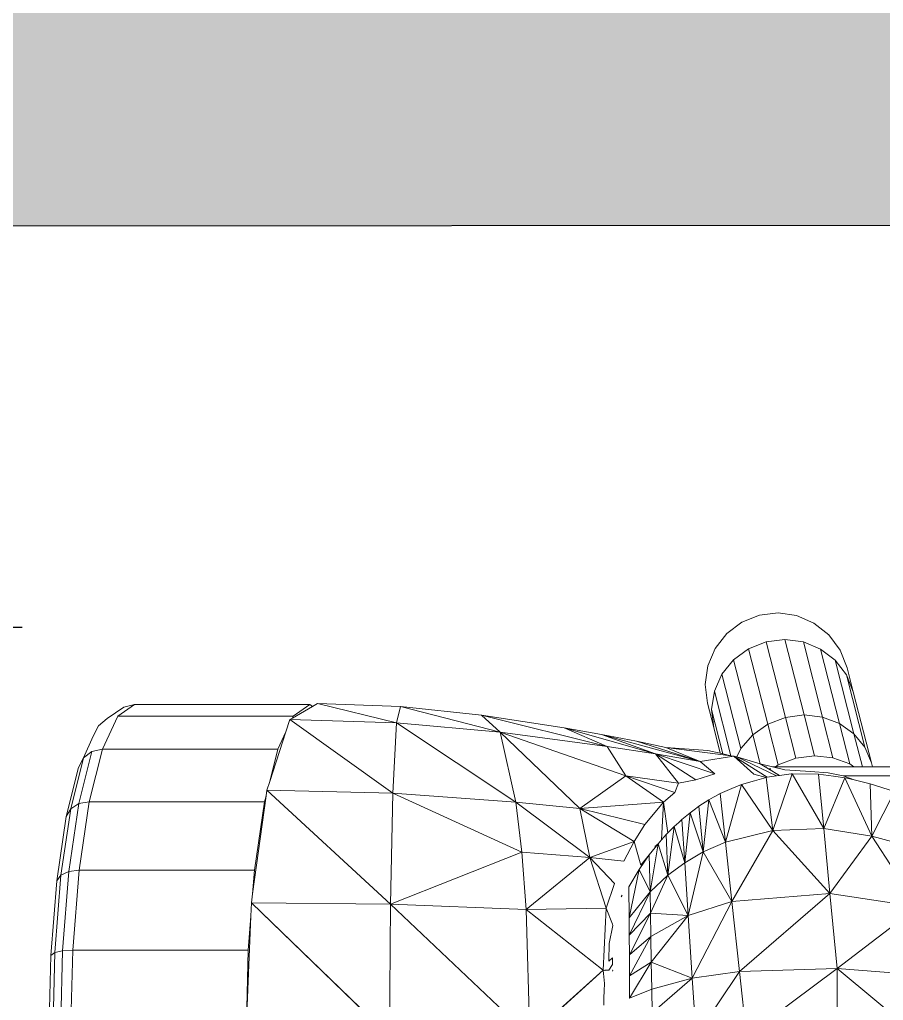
# Model space of a CAD drawing. Header units: centimetres. Extents: x -48696 to 156237, y -5617 to 29024.
# Drawn here: x 88706.5 to 88712.89, y 12981.5 to 12988.76 of the extents above; entities that cross this region are included whole.
import ezdxf

# ---------------------------------------------------------------- set-up
doc = ezdxf.new("R2010")
doc.units = ezdxf.units.CM
for name, color, linetype, lineweight in [('Moveis', 1, 'Continuous', 9), ('Parede Baixa', 5, 'Continuous', 50), ('Pisos Externos', 15, 'Continuous', 9)]:
    doc.layers.add(name, color=color, linetype=linetype, lineweight=lineweight)
doc.layers.add('Piso', color=55, linetype='Continuous')

# ---------------------------------------------------------------- blocks, each defined once
blk = doc.blocks.new('o')
at = {"layer": 'Moveis'}
for p, q in [((12555.6837, 3262.5179), (12555.8039, 3262.57)), ((12555.8039, 3262.57), (12555.9332, 3262.589)), ((12555.9332, 3262.589), (12556.0628, 3262.5737)), ((12556.0628, 3262.5737), (12556.184, 3262.525)), ((12556.184, 3262.525), (12556.2884, 3262.4464)), ((12555.5809, 3262.4364), (12555.6837, 3262.5179)), ((12555.5024, 3262.3309), (12555.5809, 3262.4364)), ((12556.2884, 3262.4464), (12556.3689, 3262.3431)), ((12555.4537, 3262.2086), (12555.5024, 3262.3309)), ((12556.3689, 3262.3431), (12556.4201, 3262.2223)), ((12555.4537, 3262.2086), (12555.4108, 3262.0405)), ((12556.4201, 3262.2223), (12556.4384, 3262.0921)), ((12556.4384, 3262.0921), (12556.4226, 3261.9614)), ((12555.4108, 3262.0405), (12555.285, 3261.5475)), ((12556.3797, 3261.7933), (12556.4226, 3261.9614)), ((12558.5531, 3261.9394), (12557.9917, 3261.8797)), ((12559.131, 3261.9606), (12558.5531, 3261.9394)), ((12559.1659, 3261.9402), (12559.131, 3261.9606)), ((12559.1659, 3261.9402), (12559.1837, 3261.9522)), ((12559.1659, 3261.9402), (12559.3049, 3261.8592)), ((12559.1837, 3261.9522), (12559.2985, 3261.8729)), ((12559.1837, 3261.9522), (12560.0237, 3261.9522)), ((12560.0237, 3261.9522), (12560.055, 3261.9522)), ((12560.055, 3261.9522), (12560.4012, 3261.9522)), ((12560.4012, 3261.9522), (12560.4758, 3261.9342)), ((12560.5897, 3261.8556), (12560.4758, 3261.9342)), ((12557.9917, 3261.8797), (12557.4167, 3261.7916)), ((12559.2985, 3261.8729), (12559.3049, 3261.8592)), ((12559.3212, 3261.8497), (12559.3049, 3261.8592)), ((12559.3491, 3261.7641), (12559.3212, 3261.8497)), ((12560.6503, 3261.8062), (12560.5897, 3261.8556)), ((12556.3344, 3261.6154), (12556.3797, 3261.7933)), ((12557.4167, 3261.7916), (12557.1581, 3261.7453)), ((12560.6887, 3261.7323), (12560.6503, 3261.8062)), ((12557.1581, 3261.7453), (12556.9156, 3261.6984)), ((12559.462, 3261.4176), (12559.3491, 3261.7641)), ((12559.3491, 3261.7641), (12559.4054, 3261.6429)), ((12560.754, 3261.5831), (12560.6887, 3261.7323)), ((12556.4193, 3261.6338), (12556.7118, 3261.6536)), ((12556.7118, 3261.6536), (12556.9156, 3261.6984)), ((12559.4054, 3261.6429), (12559.462, 3261.4176)), ((12556.0576, 3261.5409), (12556.1729, 3261.575)), ((12556.1729, 3261.575), (12556.2198, 3261.5889)), ((12556.2404, 3261.595), (12556.2198, 3261.5889)), ((12556.2404, 3261.595), (12556.2607, 3261.5975)), ((12556.2607, 3261.5975), (12556.3157, 3261.6113)), ((12556.3157, 3261.6113), (12556.3344, 3261.6154)), ((12556.3344, 3261.6154), (12556.4193, 3261.6338)), ((12560.754, 3261.5831), (12560.7888, 3261.5168)), ((12552.0413, 3261.5202), (12555.278, 3261.5202)), ((12555.278, 3261.5202), (12555.285, 3261.5475)), ((12555.278, 3261.5202), (12555.2956, 3261.5202)), ((12555.2956, 3261.5202), (12555.3472, 3261.5202)), ((12555.3472, 3261.5202), (12555.4057, 3261.5202)), ((12555.4057, 3261.5202), (12555.4292, 3261.5202)), ((12555.4292, 3261.5202), (12555.536, 3261.5202)), ((12555.536, 3261.5202), (12555.6605, 3261.5202)), ((12555.6605, 3261.5202), (12555.7941, 3261.5202)), ((12555.7941, 3261.5202), (12555.9276, 3261.5202)), ((12555.8866, 3261.4993), (12555.9724, 3261.5202)), ((12555.9276, 3261.5202), (12555.9501, 3261.5202)), ((12555.9501, 3261.5202), (12555.9724, 3261.5202)), ((12555.9724, 3261.5202), (12556.0576, 3261.5409)), ((12556, 3261.5063), (12555.9824, 3261.5065)), ((12556.0123, 3261.5202), (12556.023, 3261.5202)), ((12560.8747, 3261.1747), (12560.7888, 3261.5168)), ((12555.4038, 3261.4292), (12555.4803, 3261.4573)), ((12555.4803, 3261.4573), (12555.5848, 3261.4798)), ((12555.5848, 3261.4798), (12555.7066, 3261.4891)), ((12555.8866, 3261.4993), (12555.7066, 3261.4891)), ((12559.4814, 3261.358), (12559.462, 3261.4176)), ((12559.4868, 3261.3188), (12559.4814, 3261.358)), ((12559.5804, 3260.6397), (12559.4868, 3261.3188)), ((12559.4868, 3261.3188), (12559.4972, 3261.2776)), ((12559.4972, 3261.2776), (12559.5675, 3260.802)), ((12560.9406, 3260.7294), (12560.8747, 3261.1747)), ((12556.7414, 3261.0147), (12556.7098, 3261.0507)), ((12556.7663, 3260.9863), (12556.7414, 3261.0147)), ((12556.7663, 3260.9863), (12556.7879, 3260.9667)), ((12559.5675, 3260.802), (12559.5804, 3260.6397)), ((12560.9819, 3260.2111), (12560.9406, 3260.7294)), ((12557.0213, 3260.6178), (12557.015, 3260.6296)), ((12559.5891, 3260.5769), (12559.5804, 3260.6397)), ((12559.5928, 3260.484), (12559.5891, 3260.5769)), ((12559.5928, 3260.484), (12559.6116, 3260.2485)), ((12559.6265, 3259.6549), (12559.5928, 3260.484)), ((12557.079, 3260.4197), (12557.0819, 3260.4271)), ((12559.6116, 3260.2485), (12559.6265, 3259.6549)), ((12560.9959, 3259.6551), (12560.9819, 3260.2111)), ((12557.083, 3260.1013), (12557.0793, 3260.1094)), ((12557.0793, 3260.1094), (12557.0831, 3260.1094)), ((12557.1386, 3260.0155), (12557.1393, 3259.9658))]:
    blk.add_line(p, q, dxfattribs=at)
for points, invisible_edges in [([(12557.1581, 3261.7453), (12558.9237, 3282.3154), (12557.4167, 3261.7916)], 3), ([(12557.1581, 3261.7453), (12558.9237, 3282.3154), (12557.4167, 3261.7916)], 3), ([(12557.1581, 3261.7453), (12558.9237, 3282.3154), (12557.4167, 3261.7916)], 3), ([(12557.1581, 3261.7453), (12558.9237, 3282.3154), (12557.4167, 3261.7916)], 3), ([(12557.1581, 3261.7453), (12558.9237, 3282.3154), (12557.4167, 3261.7916)], 3), ([(12557.4167, 3261.7916), (12558.9237, 3282.3154), (12557.9917, 3261.8797)], 3), ([(12557.4167, 3261.7916), (12558.9237, 3282.3154), (12557.9917, 3261.8797)], 3), ([(12557.4167, 3261.7916), (12558.9237, 3282.3154), (12557.9917, 3261.8797)], 3), ([(12557.4167, 3261.7916), (12558.9237, 3282.3154), (12557.9917, 3261.8797)], 3), ([(12557.4167, 3261.7916), (12558.9237, 3282.3154), (12557.9917, 3261.8797)], 3), ([(12557.9917, 3261.8797), (12558.9237, 3282.3154), (12558.5531, 3261.9394)], 3), ([(12557.9917, 3261.8797), (12558.9237, 3282.3154), (12558.5531, 3261.9394)], 3), ([(12557.9917, 3261.8797), (12558.9237, 3282.3154), (12558.5531, 3261.9394)], 3), ([(12557.9917, 3261.8797), (12558.9237, 3282.3154), (12558.5531, 3261.9394)], 3), ([(12557.9917, 3261.8797), (12558.9237, 3282.3154), (12558.5531, 3261.9394)], 3), ([(12555.278, 3261.5202), (12556.6486, 3280.6857), (12555.285, 3261.5475)], 3), ([(12555.278, 3261.5202), (12556.6486, 3280.6857), (12555.285, 3261.5475)], 3), ([(12555.278, 3261.5202), (12556.6486, 3280.6857), (12555.285, 3261.5475)], 3), ([(12555.278, 3261.5202), (12556.6486, 3280.6857), (12555.285, 3261.5475)], 3), ([(12555.278, 3261.5202), (12556.6486, 3280.6857), (12555.285, 3261.5475)], 3), ([(12555.285, 3261.5475), (12556.6486, 3280.6857), (12555.4108, 3262.0405)], 3), ([(12555.285, 3261.5475), (12556.6486, 3280.6857), (12555.4108, 3262.0405)], 3), ([(12555.285, 3261.5475), (12556.6486, 3280.6857), (12555.4108, 3262.0405)], 3), ([(12555.285, 3261.5475), (12556.6486, 3280.6857), (12555.4108, 3262.0405)], 3), ([(12555.285, 3261.5475), (12556.6486, 3280.6857), (12555.4108, 3262.0405)], 3), ([(12555.4108, 3262.0405), (12556.6486, 3280.6857), (12555.4537, 3262.2086)], 3), ([(12555.4108, 3262.0405), (12556.6486, 3280.6857), (12555.4537, 3262.2086)], 3), ([(12555.4108, 3262.0405), (12556.6486, 3280.6857), (12555.4537, 3262.2086)], 3), ([(12555.4108, 3262.0405), (12556.6486, 3280.6857), (12555.4537, 3262.2086)], 3), ([(12555.4108, 3262.0405), (12556.6486, 3280.6857), (12555.4537, 3262.2086)], 3), ([(12555.4537, 3262.2086), (12556.6486, 3280.6857), (12555.5024, 3262.3309)], 3), ([(12555.4537, 3262.2086), (12556.6486, 3280.6857), (12555.5024, 3262.3309)], 3), ([(12555.4537, 3262.2086), (12556.6486, 3280.6857), (12555.5024, 3262.3309)], 3), ([(12555.4537, 3262.2086), (12556.6486, 3280.6857), (12555.5024, 3262.3309)], 3), ([(12555.4537, 3262.2086), (12556.6486, 3280.6857), (12555.5024, 3262.3309)], 3), ([(12555.5024, 3262.3309), (12556.6486, 3280.6857), (12555.5809, 3262.4364)], 3), ([(12555.5024, 3262.3309), (12556.6486, 3280.6857), (12555.5809, 3262.4364)], 3), ([(12555.5024, 3262.3309), (12556.6486, 3280.6857), (12555.5809, 3262.4364)], 3), ([(12555.5024, 3262.3309), (12556.6486, 3280.6857), (12555.5809, 3262.4364)], 3), ([(12555.5024, 3262.3309), (12556.6486, 3280.6857), (12555.5809, 3262.4364)], 3), ([(12555.5809, 3262.4364), (12556.6486, 3280.6857), (12555.6837, 3262.5179)], 3), ([(12555.5809, 3262.4364), (12556.6486, 3280.6857), (12555.6837, 3262.5179)], 3), ([(12555.5809, 3262.4364), (12556.6486, 3280.6857), (12555.6837, 3262.5179)], 3), ([(12555.5809, 3262.4364), (12556.6486, 3280.6857), (12555.6837, 3262.5179)], 3), ([(12555.5809, 3262.4364), (12556.6486, 3280.6857), (12555.6837, 3262.5179)], 3), ([(12555.6837, 3262.5179), (12556.6486, 3280.6857), (12555.8039, 3262.57)], 3), ([(12555.6837, 3262.5179), (12556.6486, 3280.6857), (12555.8039, 3262.57)], 3), ([(12555.6837, 3262.5179), (12556.6486, 3280.6857), (12555.8039, 3262.57)], 3), ([(12555.6837, 3262.5179), (12556.6486, 3280.6857), (12555.8039, 3262.57)], 3), ([(12555.6837, 3262.5179), (12556.6486, 3280.6857), (12555.8039, 3262.57)], 3), ([(12555.8039, 3262.57), (12556.6486, 3280.6857), (12555.9332, 3262.589)], 3), ([(12555.8039, 3262.57), (12556.6486, 3280.6857), (12555.9332, 3262.589)], 3), ([(12555.8039, 3262.57), (12556.6486, 3280.6857), (12555.9332, 3262.589)], 3), ([(12555.8039, 3262.57), (12556.6486, 3280.6857), (12555.9332, 3262.589)], 3), ([(12555.8039, 3262.57), (12556.6486, 3280.6857), (12555.9332, 3262.589)], 3), ([(12555.9332, 3262.589), (12556.6486, 3280.6857), (12556.0628, 3262.5737)], 3), ([(12555.9332, 3262.589), (12556.6486, 3280.6857), (12556.0628, 3262.5737)], 3), ([(12555.9332, 3262.589), (12556.6486, 3280.6857), (12556.0628, 3262.5737)], 3), ([(12555.9332, 3262.589), (12556.6486, 3280.6857), (12556.0628, 3262.5737)], 3), ([(12555.9332, 3262.589), (12556.6486, 3280.6857), (12556.0628, 3262.5737)], 3), ([(12556.0628, 3262.5737), (12556.6486, 3280.6857), (12556.184, 3262.525)], 3), ([(12556.0628, 3262.5737), (12556.6486, 3280.6857), (12556.184, 3262.525)], 3), ([(12556.0628, 3262.5737), (12556.6486, 3280.6857), (12556.184, 3262.525)], 3), ([(12556.0628, 3262.5737), (12556.6486, 3280.6857), (12556.184, 3262.525)], 3), ([(12556.0628, 3262.5737), (12556.6486, 3280.6857), (12556.184, 3262.525)], 3), ([(12556.184, 3262.525), (12556.6486, 3280.6857), (12556.2884, 3262.4464)], 3), ([(12556.184, 3262.525), (12556.6486, 3280.6857), (12556.2884, 3262.4464)], 3), ([(12556.184, 3262.525), (12556.6486, 3280.6857), (12556.2884, 3262.4464)], 3), ([(12556.184, 3262.525), (12556.6486, 3280.6857), (12556.2884, 3262.4464)], 3), ([(12556.184, 3262.525), (12556.6486, 3280.6857), (12556.2884, 3262.4464)], 3), ([(12556.2884, 3262.4464), (12556.6486, 3280.6857), (12556.3689, 3262.3431)], 3), ([(12556.2884, 3262.4464), (12556.6486, 3280.6857), (12556.3689, 3262.3431)], 3), ([(12556.2884, 3262.4464), (12556.6486, 3280.6857), (12556.3689, 3262.3431)], 3), ([(12556.2884, 3262.4464), (12556.6486, 3280.6857), (12556.3689, 3262.3431)], 3), ([(12556.2884, 3262.4464), (12556.6486, 3280.6857), (12556.3689, 3262.3431)], 3), ([(12556.3689, 3262.3431), (12556.6486, 3280.6857), (12556.4201, 3262.2223)], 3), ([(12556.3689, 3262.3431), (12556.6486, 3280.6857), (12556.4201, 3262.2223)], 3), ([(12556.3689, 3262.3431), (12556.6486, 3280.6857), (12556.4201, 3262.2223)], 3), ([(12556.3689, 3262.3431), (12556.6486, 3280.6857), (12556.4201, 3262.2223)], 3), ([(12556.3689, 3262.3431), (12556.6486, 3280.6857), (12556.4201, 3262.2223)], 3), ([(12556.4201, 3262.2223), (12556.6486, 3280.6857), (12556.4384, 3262.0921)], 3), ([(12556.4201, 3262.2223), (12556.6486, 3280.6857), (12556.4384, 3262.0921)], 3), ([(12556.4201, 3262.2223), (12556.6486, 3280.6857), (12556.4384, 3262.0921)], 3), ([(12556.4201, 3262.2223), (12556.6486, 3280.6857), (12556.4384, 3262.0921)], 3), ([(12556.4201, 3262.2223), (12556.6486, 3280.6857), (12556.4384, 3262.0921)], 3), ([(12556.7118, 3261.6536), (12556.7243, 3280.6857), (12556.9156, 3261.6984)], 3), ([(12556.7118, 3261.6536), (12556.7243, 3280.6857), (12556.9156, 3261.6984)], 3), ([(12556.7118, 3261.6536), (12556.7243, 3280.6857), (12556.9156, 3261.6984)], 3), ([(12556.7118, 3261.6536), (12556.7243, 3280.6857), (12556.9156, 3261.6984)], 3), ([(12556.7118, 3261.6536), (12556.7243, 3280.6857), (12556.9156, 3261.6984)], 3), ([(12556.9156, 3261.6984), (12556.9167, 3280.7007), (12557.1581, 3261.7453)], 3), ([(12556.9156, 3261.6984), (12556.9167, 3280.7007), (12557.1581, 3261.7453)], 3), ([(12556.9156, 3261.6984), (12556.9167, 3280.7007), (12557.1581, 3261.7453)], 3), ([(12556.9156, 3261.6984), (12556.9167, 3280.7007), (12557.1581, 3261.7453)], 3), ([(12556.9156, 3261.6984), (12556.9167, 3280.7007), (12557.1581, 3261.7453)], 3), ([(12552.0413, 3261.5202), (12552.0907, 3279.4681), (12555.278, 3261.5202)], 3), ([(12552.0413, 3261.5202), (12552.0907, 3279.4681), (12555.278, 3261.5202)], 3), ([(12552.0413, 3261.5202), (12552.0907, 3279.4681), (12555.278, 3261.5202)], 3), ([(12552.0413, 3261.5202), (12552.0907, 3279.4681), (12555.278, 3261.5202)], 3), ([(12552.0413, 3261.5202), (12552.0907, 3279.4681), (12555.278, 3261.5202)], 3), ([(12558.5531, 3261.9394), (12558.9237, 3266.5768), (12559.131, 3261.9606)], 3), ([(12558.5531, 3261.9394), (12558.9237, 3266.5768), (12559.131, 3261.9606)], 3), ([(12558.5531, 3261.9394), (12558.9237, 3266.5768), (12559.131, 3261.9606)], 3), ([(12558.5531, 3261.9394), (12558.9237, 3266.5768), (12559.131, 3261.9606)], 3), ([(12558.5531, 3261.9394), (12558.9237, 3266.5768), (12559.131, 3261.9606)], 3), ([(12559.131, 3261.9606), (12560.0237, 3265.4681), (12559.1659, 3261.9402)], 3), ([(12559.131, 3261.9606), (12560.0237, 3265.4681), (12559.1659, 3261.9402)], 3), ([(12559.131, 3261.9606), (12560.0237, 3265.4681), (12559.1659, 3261.9402)], 3), ([(12559.131, 3261.9606), (12560.0237, 3265.4681), (12559.1659, 3261.9402)], 3), ([(12559.131, 3261.9606), (12560.0237, 3265.4681), (12559.1659, 3261.9402)], 3), ([(12559.1659, 3261.9402), (12560.0237, 3265.4681), (12559.1837, 3261.9522)], 3), ([(12559.1659, 3261.9402), (12560.0237, 3265.4681), (12559.1837, 3261.9522)], 3), ([(12559.1659, 3261.9402), (12560.0237, 3265.4681), (12559.1837, 3261.9522)], 3), ([(12559.1659, 3261.9402), (12560.0237, 3265.4681), (12559.1837, 3261.9522)], 3), ([(12559.1659, 3261.9402), (12560.0237, 3265.4681), (12559.1837, 3261.9522)], 3), ([(12560.055, 3261.9522), (12561.0428, 3264.449), (12560.4012, 3261.9522)], 3), ([(12560.4012, 3261.9522), (12561.0428, 3264.449), (12560.4758, 3261.9342)], 3), ([(12560.4758, 3261.9342), (12561.0428, 3264.449), (12560.5897, 3261.8556)], 3), ([(12560.5897, 3261.8556), (12561.0428, 3264.449), (12560.6503, 3261.8062)], 3), ([(12560.6503, 3261.8062), (12561.0428, 3264.449), (12560.6887, 3261.7323)], 3), ([(12560.6887, 3261.7323), (12561.0428, 3264.449), (12560.754, 3261.5831)], 3), ([(12560.754, 3261.5831), (12561.0428, 3264.449), (12560.7888, 3261.5168)], 3), ([(12560.7888, 3261.5168), (12561.0428, 3264.449), (12560.8747, 3261.1747)], 3), ([(12560.8747, 3261.1747), (12561.0428, 3264.449), (12560.9406, 3260.7294)], 3), ([(12560.9406, 3260.7294), (12561.0428, 3264.449), (12560.9819, 3260.2111)], 3), ([(12560.9819, 3260.2111), (12561.0428, 3264.449), (12560.9959, 3259.6551)], 3), ([(12555.7524, 3261.8805), (12555.7573, 3262.3874), (12555.8862, 3262.4048)], 1), ([(12555.8862, 3262.4048), (12555.8816, 3261.8635), (12555.7524, 3261.8805)], 1), ([(12555.8816, 3261.8635), (12555.8862, 3262.4048), (12556.0157, 3262.3889)], 1), ([(12556.0157, 3262.3889), (12556.0032, 3261.8165), (12555.8816, 3261.8635)], 1), ([(12556.0032, 3261.8165), (12556.0157, 3262.3889), (12556.137, 3262.3408)], 1), ([(12555.6378, 3262.338), (12555.6244, 3261.8664), (12555.5062, 3261.8221)], 1), ([(12555.5062, 3261.8221), (12555.5359, 3262.2599), (12555.6378, 3262.338)], 1), ([(12555.7573, 3262.3874), (12555.7524, 3261.8805), (12555.6244, 3261.8664)], 1), ([(12555.6244, 3261.8664), (12555.6378, 3262.338), (12555.7573, 3262.3874)], 1), ([(12556.137, 3262.3408), (12556.1089, 3261.7428), (12556.0032, 3261.8165)], 1), ([(12556.1089, 3261.7428), (12556.137, 3262.3408), (12556.2418, 3262.2638)], 1), ([(12555.5359, 3262.2599), (12555.5062, 3261.8221), (12555.406, 3261.7507)], 1), ([(12555.406, 3261.7507), (12555.4584, 3262.1584), (12555.5359, 3262.2599)], 1), ([(12556.2418, 3262.2638), (12556.1914, 3261.6473), (12556.1089, 3261.7428)], 1), ([(12556.1914, 3261.6473), (12556.2418, 3262.2638), (12556.323, 3262.1632)], 1), ([(12555.4584, 3262.1584), (12555.406, 3261.7507), (12555.3305, 3261.6571)], 1), ([(12555.3305, 3261.6571), (12555.4108, 3262.0405), (12555.4584, 3262.1584)], 1), ([(12556.323, 3262.1632), (12556.2198, 3261.5889), (12556.1914, 3261.6473)], 1), ([(12556.2198, 3261.5889), (12556.323, 3262.1632), (12556.2404, 3261.595)], 3), ([(12556.2404, 3261.595), (12556.323, 3262.1632), (12556.2607, 3261.5975)], 3), ([(12556.2607, 3261.5975), (12556.323, 3262.1632), (12556.375, 3262.0458)], 1), ([(12556.7118, 3261.6536), (12556.4226, 3261.9614), (12556.4384, 3262.0921)], 13), ([(12556.7118, 3261.6536), (12556.4226, 3261.9614), (12556.4384, 3262.0921)], 13), ([(12556.7118, 3261.6536), (12556.4226, 3261.9614), (12556.4384, 3262.0921)], 13), ([(12556.7118, 3261.6536), (12556.4226, 3261.9614), (12556.4384, 3262.0921)], 13), ([(12556.7118, 3261.6536), (12556.4226, 3261.9614), (12556.4384, 3262.0921)], 13), ([(12555.4108, 3262.0405), (12555.3305, 3261.6571), (12555.285, 3261.5475)], 1), ([(12556.375, 3262.0458), (12556.3157, 3261.6113), (12556.2607, 3261.5975)], 1), ([(12556.3157, 3261.6113), (12556.375, 3262.0458), (12556.3944, 3261.9196)], 1), ([(12556.3944, 3261.9196), (12556.3344, 3261.6154), (12556.3157, 3261.6113)], 1), ([(12556.3344, 3261.6154), (12556.3944, 3261.9196), (12556.3797, 3261.7933)], 1), ([(12556.4193, 3261.6338), (12556.3797, 3261.7933), (12556.4226, 3261.9614)], 13), ([(12556.4193, 3261.6338), (12556.3797, 3261.7933), (12556.4226, 3261.9614)], 13), ([(12556.4193, 3261.6338), (12556.3797, 3261.7933), (12556.4226, 3261.9614)], 13), ([(12556.4193, 3261.6338), (12556.3797, 3261.7933), (12556.4226, 3261.9614)], 13), ([(12556.4193, 3261.6338), (12556.3797, 3261.7933), (12556.4226, 3261.9614)], 13), ([(12556.4193, 3261.6338), (12556.4226, 3261.9614), (12556.7118, 3261.6536)], 3), ([(12556.4193, 3261.6338), (12556.4226, 3261.9614), (12556.7118, 3261.6536)], 3), ([(12556.4193, 3261.6338), (12556.4226, 3261.9614), (12556.7118, 3261.6536)], 3), ([(12556.4193, 3261.6338), (12556.4226, 3261.9614), (12556.7118, 3261.6536)], 3), ([(12556.4193, 3261.6338), (12556.4226, 3261.9614), (12556.7118, 3261.6536)], 3), ([(12559.131, 3261.9606), (12559.3212, 3261.8497), (12558.5825, 3261.8267)], 1), ([(12559.3212, 3261.8497), (12559.131, 3261.9606), (12559.1659, 3261.9402)], 13), ([(12559.3212, 3261.8497), (12559.1659, 3261.9402), (12559.3049, 3261.8592)], 1), ([(12560.0237, 3261.9522), (12559.2985, 3261.8729), (12559.1837, 3261.9522)], 1), ([(12559.2985, 3261.8729), (12560.0237, 3261.9522), (12560.516, 3261.8729)], 3), ([(12560.516, 3261.8729), (12560.0237, 3261.9522), (12560.055, 3261.9522)], 13), ([(12560.516, 3261.8729), (12560.055, 3261.9522), (12560.4012, 3261.9522)], 1), ([(12555.5523, 3261.5838), (12555.5062, 3261.8221), (12555.6244, 3261.8664)], 1), ([(12555.6244, 3261.8664), (12555.6802, 3261.5974), (12555.5523, 3261.5838)], 1), ([(12555.6802, 3261.5974), (12555.6244, 3261.8664), (12555.7524, 3261.8805)], 1), ([(12555.7524, 3261.8805), (12555.8094, 3261.5802), (12555.6802, 3261.5974)], 1), ([(12555.8094, 3261.5802), (12555.7524, 3261.8805), (12555.8816, 3261.8635)], 1), ([(12555.8816, 3261.8635), (12555.931, 3261.5334), (12555.8094, 3261.5802)], 1), ([(12555.931, 3261.5334), (12555.8816, 3261.8635), (12556.0032, 3261.8165)], 1), ([(12559.3212, 3261.8497), (12559.4814, 3261.358), (12558.6071, 3261.3376)], 1), ([(12560.516, 3261.8729), (12559.3049, 3261.8592), (12559.2985, 3261.8729)], 1), ([(12559.3049, 3261.8592), (12560.516, 3261.8729), (12559.3212, 3261.8497)], 3), ([(12559.3212, 3261.8497), (12560.516, 3261.8729), (12559.3491, 3261.7641)], 3), ([(12559.4814, 3261.358), (12559.3212, 3261.8497), (12559.3491, 3261.7641)], 13), ([(12559.3491, 3261.7641), (12560.516, 3261.8729), (12559.4054, 3261.6429)], 3), ([(12559.4054, 3261.6429), (12560.516, 3261.8729), (12560.6229, 3261.6429)], 1), ([(12555.4343, 3261.5403), (12555.406, 3261.7507), (12555.5062, 3261.8221)], 1), ([(12555.5062, 3261.8221), (12555.5523, 3261.5838), (12555.4343, 3261.5403)], 1), ([(12556.0032, 3261.8165), (12555.9501, 3261.5202), (12555.931, 3261.5334)], 1), ([(12555.9501, 3261.5202), (12556.0032, 3261.8165), (12555.9724, 3261.5202)], 3), ([(12555.9724, 3261.5202), (12556.0032, 3261.8165), (12556.0576, 3261.5409)], 3), ([(12556.0576, 3261.5409), (12556.0032, 3261.8165), (12556.1089, 3261.7428)], 1), ([(12556.3797, 3261.7933), (12556.4193, 3261.6338), (12556.3344, 3261.6154)], 1), ([(12556.3797, 3261.7933), (12556.4193, 3261.6338), (12556.3344, 3261.6154)], 1), ([(12556.3797, 3261.7933), (12556.4193, 3261.6338), (12556.3344, 3261.6154)], 1), ([(12556.3797, 3261.7933), (12556.4193, 3261.6338), (12556.3344, 3261.6154)], 1), ([(12556.3797, 3261.7933), (12556.4193, 3261.6338), (12556.3344, 3261.6154)], 1), ([(12555.406, 3261.7507), (12555.4057, 3261.5202), (12555.3472, 3261.5202)], 1), ([(12555.4057, 3261.5202), (12555.406, 3261.7507), (12555.4343, 3261.5403)], 3), ([(12559.4814, 3261.358), (12559.3491, 3261.7641), (12559.462, 3261.4176)], 1), ([(12556.3157, 3261.6113), (12556.7118, 3261.6536), (12556.2607, 3261.5975)], 1), ([(12556.4727, 3261.5586), (12556.2607, 3261.5975), (12556.7118, 3261.6536)], 1), ([(12556.7118, 3261.6536), (12556.3157, 3261.6113), (12556.3344, 3261.6154)], 13), ([(12556.7118, 3261.6536), (12556.3344, 3261.6154), (12556.4193, 3261.6338)], 1), ([(12556.9893, 3261.459), (12556.7845, 3261.6108), (12557.1187, 3261.6623)], 1), ([(12560.6229, 3261.6429), (12559.462, 3261.4176), (12559.4054, 3261.6429)], 1), ([(12559.462, 3261.4176), (12560.6229, 3261.6429), (12559.4814, 3261.358)], 3), ([(12559.4814, 3261.358), (12560.6229, 3261.6429), (12559.4868, 3261.3188)], 3), ([(12559.4868, 3261.3188), (12560.6229, 3261.6429), (12559.4972, 3261.2776)], 3), ([(12559.4972, 3261.2776), (12560.6229, 3261.6429), (12560.7147, 3261.2776)], 1), ([(12560.6958, 3261.6273), (12560.7147, 3261.2776), (12560.6229, 3261.6429)], 1), ([(12555.9443, 3261.4572), (12556, 3261.5063), (12556.2198, 3261.5889)], 3), ([(12556.2198, 3261.5889), (12556.0074, 3261.4483), (12555.9443, 3261.4572)], 1), ([(12556.2198, 3261.5889), (12556, 3261.5063), (12556.023, 3261.5202)], 13), ([(12556.0074, 3261.4483), (12556.2198, 3261.5889), (12556.2404, 3261.595)], 1), ([(12556.2404, 3261.595), (12556.0153, 3261.4472), (12556.0074, 3261.4483)], 1), ([(12556.0153, 3261.4472), (12556.2404, 3261.595), (12556.101, 3261.4689)], 1), ([(12556.2198, 3261.5889), (12556.023, 3261.5202), (12556.1729, 3261.575)], 3), ([(12556.1729, 3261.575), (12556.023, 3261.5202), (12556.0576, 3261.5409)], 1), ([(12556.2607, 3261.5975), (12556.4727, 3261.5586), (12556.2404, 3261.595)], 1), ([(12556.7845, 3261.6108), (12556.9893, 3261.459), (12556.6234, 3261.4069)], 1), ([(12560.7147, 3261.2776), (12560.6958, 3261.6273), (12560.7868, 3261.2649)], 1), ([(12560.754, 3261.5831), (12560.7868, 3261.2649), (12560.6958, 3261.6273)], 1), ([(12560.7868, 3261.2649), (12560.754, 3261.5831), (12560.843, 3261.2288)], 1), ([(12560.7888, 3261.5168), (12560.843, 3261.2288), (12560.754, 3261.5831)], 1), ([(12552.0413, 3261.4563), (12555.278, 3261.5202), (12555.4803, 3261.4573)], 3), ([(12555.4803, 3261.4573), (12555.278, 3261.5202), (12555.2956, 3261.5202)], 13), ([(12555.4803, 3261.4573), (12555.2956, 3261.5202), (12555.3472, 3261.5202)], 13), ([(12555.4803, 3261.4573), (12555.3472, 3261.5202), (12555.4057, 3261.5202)], 13), ([(12555.4803, 3261.4573), (12555.4057, 3261.5202), (12555.4292, 3261.5202)], 13), ([(12555.4803, 3261.4573), (12555.4292, 3261.5202), (12555.536, 3261.5202)], 13), ([(12555.4803, 3261.4573), (12555.536, 3261.5202), (12555.5848, 3261.4798)], 3), ([(12555.5848, 3261.4798), (12555.536, 3261.5202), (12555.6605, 3261.5202)], 13), ([(12555.5848, 3261.4798), (12555.6605, 3261.5202), (12555.7066, 3261.4891)], 3), ([(12555.7066, 3261.4891), (12555.6605, 3261.5202), (12555.7941, 3261.5202)], 13), ([(12555.7066, 3261.4891), (12555.7941, 3261.5202), (12555.8866, 3261.4993)], 3), ([(12555.8866, 3261.4993), (12555.7941, 3261.5202), (12555.9276, 3261.5202)], 13), ([(12555.8866, 3261.4993), (12555.9276, 3261.5202), (12555.9724, 3261.5202)], 3), ([(12556, 3261.5063), (12555.9443, 3261.4572), (12555.9232, 3261.4602)], 1), ([(12555.9724, 3261.5202), (12555.9276, 3261.5202), (12555.9501, 3261.5202)], 1), ([(12560.843, 3261.2288), (12560.7888, 3261.5168), (12560.8747, 3261.1747)], 1), ([(12555.2809, 3261.0391), (12555.4543, 3261.4413), (12555.47, 3261.4451)], 1), ([(12555.4543, 3261.4413), (12555.2809, 3261.0391), (12555.2938, 3261.4026)], 13), ([(12555.2938, 3261.4026), (12555.4803, 3261.4573), (12555.4038, 3261.4292)], 1), ([(12555.4543, 3261.4413), (12555.2938, 3261.4026), (12555.4038, 3261.4292)], 1), ([(12555.5313, 3261.4537), (12555.6153, 3261.092), (12555.47, 3261.4451)], 1), ([(12555.6153, 3261.092), (12555.5313, 3261.4537), (12555.5474, 3261.4559)], 13), ([(12555.6153, 3261.092), (12555.5474, 3261.4559), (12555.651, 3261.4705)], 1), ([(12555.8419, 3261.4716), (12555.9692, 3261.0779), (12555.8341, 3261.4728)], 1), ([(12555.9692, 3261.0779), (12555.8419, 3261.4716), (12555.8913, 3261.4647)], 13), ([(12555.9692, 3261.0779), (12555.8913, 3261.4647), (12555.9232, 3261.4602)], 13), ([(12555.9692, 3261.0779), (12555.9232, 3261.4602), (12555.9443, 3261.4572)], 13), ([(12555.9692, 3261.0779), (12555.9443, 3261.4572), (12556.0074, 3261.4483)], 13), ([(12555.9692, 3261.0779), (12556.0074, 3261.4483), (12556.0153, 3261.4472)], 1), ([(12556.0961, 3261.4241), (12555.9692, 3261.0779), (12556.0153, 3261.4472)], 1), ([(12552.0413, 3261.2691), (12555.2938, 3261.4026), (12555.1252, 3261.3494)], 13), ([(12555.9692, 3261.0779), (12556.0961, 3261.4241), (12556.1859, 3261.3985)], 1), ([(12556.215, 3261.3863), (12556.2981, 3260.9973), (12556.1859, 3261.3985)], 1), ([(12556.2981, 3260.9973), (12556.215, 3261.3863), (12556.2541, 3261.3698)], 13), ([(12556.2981, 3260.9973), (12556.2541, 3261.3698), (12556.3346, 3261.3358)], 1), ([(12556.3813, 3261.3101), (12556.2981, 3260.9973), (12556.3346, 3261.3358)], 13), ([(12556.2981, 3260.9973), (12556.3813, 3261.3101), (12556.4135, 3261.2924)], 1), ([(12556.3813, 3261.3101), (12556.3346, 3261.3358), (12556.3728, 3261.3148)], 1), ([(12559.4814, 3261.358), (12559.5891, 3260.5769), (12558.6236, 3260.5672)], 1), ([(12559.5891, 3260.5769), (12559.4814, 3261.358), (12559.4868, 3261.3188)], 13), ([(12559.5891, 3260.5769), (12559.4868, 3261.3188), (12559.5804, 3260.6397)], 1), ([(12556.485, 3261.2452), (12556.4539, 3260.9293), (12556.482, 3261.2475)], 1), ([(12556.5146, 3261.223), (12556.4539, 3260.9293), (12556.485, 3261.2452)], 3), ([(12556.7277, 3261.275), (12556.7098, 3261.0507), (12556.6983, 3261.0622)], 1), ([(12556.7098, 3261.0507), (12556.7277, 3261.275), (12556.7414, 3261.0147)], 1), ([(12556.8567, 3261.1213), (12556.7414, 3261.0147), (12556.7277, 3261.275)], 1), ([(12560.7147, 3261.2776), (12559.5675, 3260.802), (12559.4972, 3261.2776)], 1), ([(12559.5675, 3260.802), (12560.7147, 3261.2776), (12560.785, 3260.802)], 1), ([(12560.7868, 3261.2649), (12560.785, 3260.802), (12560.7147, 3261.2776)], 1), ([(12560.785, 3260.802), (12560.7868, 3261.2649), (12560.8566, 3260.793)], 1), ([(12560.843, 3261.2288), (12560.8566, 3260.793), (12560.7868, 3261.2649)], 1), ([(12556.4539, 3260.9293), (12556.5146, 3261.223), (12556.5432, 3261.2015)], 1), ([(12560.8566, 3260.793), (12560.843, 3261.2288), (12560.9112, 3260.7675)], 1), ([(12560.8747, 3261.1747), (12560.9112, 3260.7675), (12560.843, 3261.2288)], 1), ([(12560.9112, 3260.7675), (12560.8747, 3261.1747), (12560.9406, 3260.7294)], 1), ([(12556.6, 3261.1547), (12556.655, 3261.1056), (12556.5806, 3260.8546)], 1), ([(12556.655, 3261.1056), (12556.6, 3261.1547), (12556.6228, 3261.1343)], 1), ([(12556.6782, 3261.0823), (12556.6986, 3260.7688), (12556.655, 3261.1056)], 1), ([(12556.7414, 3261.0147), (12556.8567, 3261.1213), (12556.7663, 3260.9863)], 3), ([(12556.7663, 3260.9863), (12556.8567, 3261.1213), (12556.8265, 3260.9088)], 3), ([(12556.8265, 3260.9088), (12556.8567, 3261.1213), (12556.8864, 3260.8377)], 3), ([(12556.8864, 3260.8377), (12556.8567, 3261.1213), (12556.9328, 3261.0026)], 1), ([(12556.6986, 3260.7688), (12556.6782, 3261.0823), (12556.6983, 3261.0622)], 13), ([(12556.6986, 3260.7688), (12556.6983, 3261.0622), (12556.7098, 3261.0507)], 1), ([(12556.7414, 3261.0147), (12556.6986, 3260.7688), (12556.7098, 3261.0507)], 1), ([(12556.6986, 3260.7688), (12556.7414, 3261.0147), (12556.7663, 3260.9863)], 1), ([(12560.785, 3260.802), (12559.5804, 3260.6397), (12559.5675, 3260.802)], 1), ([(12559.5804, 3260.6397), (12560.785, 3260.802), (12559.5891, 3260.5769)], 3), ([(12559.5891, 3260.5769), (12560.785, 3260.802), (12559.5928, 3260.484)], 3), ([(12559.5928, 3260.484), (12560.785, 3260.802), (12559.6116, 3260.2485)], 3), ([(12559.6116, 3260.2485), (12560.785, 3260.802), (12560.8292, 3260.2485)], 1), ([(12560.8566, 3260.793), (12560.8292, 3260.2485), (12560.785, 3260.802)], 1), ([(12560.8292, 3260.2485), (12560.8566, 3260.793), (12560.9004, 3260.2439)], 1), ([(12560.9112, 3260.7675), (12560.9004, 3260.2439), (12560.8566, 3260.793)], 1), ([(12560.9004, 3260.2439), (12560.9112, 3260.7675), (12560.954, 3260.2307)], 1), ([(12560.9406, 3260.7294), (12560.954, 3260.2307), (12560.9112, 3260.7675)], 1), ([(12560.954, 3260.2307), (12560.9406, 3260.7294), (12560.9819, 3260.2111)], 1), ([(12559.5891, 3260.5769), (12559.6265, 3259.6499), (12558.6294, 3259.6499)], 1), ([(12559.6265, 3259.6499), (12559.5891, 3260.5769), (12559.5928, 3260.484)], 13), ([(12557.1056, 3260.2948), (12557.0819, 3260.4271), (12557.1252, 3260.5384)], 13), ([(12557.1083, 3260.1095), (12557.1252, 3260.5384), (12557.1323, 3260.1096)], 3), ([(12557.1323, 3260.1096), (12557.1252, 3260.5384), (12557.1459, 3260.1096)], 13), ([(12559.6265, 3259.6499), (12559.5928, 3260.484), (12559.6265, 3259.6549)], 1), ([(12557.0819, 3260.4271), (12557.1056, 3260.2948), (12557.079, 3260.4197)], 1), ([(12557.1078, 3260.2125), (12557.1055, 3260.2539), (12557.1056, 3260.2948)], 12), ([(12557.1083, 3260.1095), (12557.1074, 3260.1705), (12557.1078, 3260.2125)], 13), ([(12560.8292, 3260.2485), (12559.6265, 3259.6549), (12559.6116, 3260.2485)], 1), ([(12559.6265, 3259.6549), (12560.8292, 3260.2485), (12560.8441, 3259.6549)], 1), ([(12560.9004, 3260.2439), (12560.8441, 3259.6549), (12560.8292, 3260.2485)], 1), ([(12560.8441, 3259.6549), (12560.9004, 3260.2439), (12560.9152, 3259.6549)], 1), ([(12560.954, 3260.2307), (12560.9152, 3259.6549), (12560.9004, 3260.2439)], 1), ([(12560.9152, 3259.6549), (12560.954, 3260.2307), (12560.9685, 3259.655)], 1), ([(12560.9819, 3260.2111), (12560.9685, 3259.655), (12560.954, 3260.2307)], 1), ([(12560.9685, 3259.655), (12560.9819, 3260.2111), (12560.9959, 3259.6551)], 1), ([(12557.0833, 3260.1948), (12557.1083, 3260.1095), (12557.0832, 3260.1493)], 1), ([(12557.1083, 3260.1095), (12557.0833, 3260.1948), (12557.1074, 3260.1705)], 13), ([(12557.1323, 3260.1096), (12557.1459, 3260.1096), (12557.1358, 3260.1067)], 1), ([(12557.1459, 3260.1096), (12557.1393, 3259.9658), (12557.1386, 3260.0155)], 1), ([(12557.1393, 3259.9658), (12557.1459, 3260.1096), (12557.1416, 3259.9173)], 3), ([(12557.1416, 3259.9173), (12557.1459, 3260.1096), (12557.1429, 3259.8653)], 3), ([(12557.6556, 3259.6499), (12557.1429, 3259.8653), (12557.1459, 3260.1096)], 3)]:
    blk.add_3dface(points, dxfattribs=dict(at, invisible_edges=invisible_edges))
for points in [[(12558.5531, 3261.9394), (12557.8611, 3261.7604), (12557.9917, 3261.8797)], [(12558.5825, 3261.8267), (12557.8611, 3261.7604), (12558.5531, 3261.9394)], [(12559.131, 3261.9606), (12558.5825, 3261.8267), (12558.5531, 3261.9394)], [(12557.9917, 3261.8797), (12557.1187, 3261.6623), (12557.4167, 3261.7916)], [(12557.9917, 3261.8797), (12557.8611, 3261.7604), (12557.1187, 3261.6623)], [(12559.3212, 3261.8497), (12558.6071, 3261.3376), (12558.5825, 3261.8267)], [(12557.4167, 3261.7916), (12556.7845, 3261.6108), (12557.1581, 3261.7453)], [(12557.4167, 3261.7916), (12557.1187, 3261.6623), (12556.7845, 3261.6108)], [(12558.5825, 3261.8267), (12557.7528, 3261.2757), (12557.8611, 3261.7604)], [(12558.6071, 3261.3376), (12557.7528, 3261.2757), (12558.5825, 3261.8267)], [(12557.1581, 3261.7453), (12556.7845, 3261.6108), (12556.4727, 3261.5586)], [(12557.1581, 3261.7453), (12556.4727, 3261.5586), (12556.9156, 3261.6984)], [(12557.8611, 3261.7604), (12557.3082, 3261.2323), (12556.9893, 3261.459)], [(12557.8611, 3261.7604), (12556.9893, 3261.459), (12557.1187, 3261.6623)], [(12557.8611, 3261.7604), (12557.7528, 3261.2757), (12557.3082, 3261.2323)], [(12559.462, 3261.4176), (12559.3491, 3261.7641), (12559.4054, 3261.6429)], [(12556.9156, 3261.6984), (12556.4727, 3261.5586), (12556.7118, 3261.6536)], [(12556.7845, 3261.6108), (12556.5037, 3261.4308), (12556.3723, 3261.4715)], [(12556.7845, 3261.6108), (12556.3723, 3261.4715), (12556.4727, 3261.5586)], [(12556.7845, 3261.6108), (12556.6234, 3261.4069), (12556.5037, 3261.4308)], [(12555.6153, 3261.092), (12555.2809, 3261.0391), (12555.47, 3261.4451)], [(12555.8341, 3261.4728), (12555.6153, 3261.092), (12555.651, 3261.4705)], [(12555.9692, 3261.0779), (12555.6153, 3261.092), (12555.8341, 3261.4728)], [(12556.9893, 3261.459), (12556.6505, 3261.3421), (12556.6234, 3261.4069)], [(12556.9893, 3261.459), (12556.7277, 3261.275), (12556.6505, 3261.3421)], [(12557.3082, 3261.2323), (12556.7277, 3261.275), (12556.9893, 3261.459)], [(12555.2938, 3261.4026), (12555.2809, 3261.0391), (12555.1252, 3261.3494)], [(12556.2981, 3260.9973), (12555.9692, 3261.0779), (12556.1859, 3261.3985)], [(12555.2809, 3261.0391), (12554.964, 3260.9544), (12555.1252, 3261.3494)], [(12558.6071, 3261.3376), (12557.7112, 3260.9274), (12557.7528, 3261.2757)], [(12558.6236, 3260.5672), (12557.7112, 3260.9274), (12558.6071, 3261.3376)], [(12559.4814, 3261.358), (12558.6236, 3260.5672), (12558.6071, 3261.3376)], [(12556.4539, 3260.9293), (12556.2981, 3260.9973), (12556.4135, 3261.2924)], [(12556.482, 3261.2475), (12556.4539, 3260.9293), (12556.4135, 3261.2924)], [(12557.3082, 3261.2323), (12556.8567, 3261.1213), (12556.7277, 3261.275)], [(12557.3082, 3261.2323), (12556.9328, 3261.0026), (12556.8567, 3261.1213)], [(12557.3082, 3261.2323), (12557.2407, 3260.8917), (12556.9328, 3261.0026)], [(12557.7528, 3261.2757), (12557.2407, 3260.8917), (12557.3082, 3261.2323)], [(12557.7528, 3261.2757), (12557.7112, 3260.9274), (12557.2407, 3260.8917)], [(12556.5806, 3260.8546), (12556.4539, 3260.9293), (12556.5432, 3261.2015)], [(12556.6, 3261.1547), (12556.5806, 3260.8546), (12556.5432, 3261.2015)], [(12556.6986, 3260.7688), (12556.5806, 3260.8546), (12556.655, 3261.1056)], [(12555.2809, 3261.0391), (12554.9627, 3260.5486), (12554.964, 3260.9544)], [(12555.5727, 3260.6411), (12554.9627, 3260.5486), (12555.2809, 3261.0391)], [(12555.6153, 3261.092), (12555.5727, 3260.6411), (12555.2809, 3261.0391)], [(12555.9692, 3261.0779), (12555.5727, 3260.6411), (12555.6153, 3261.092)], [(12556.2539, 3260.5864), (12555.5727, 3260.6411), (12555.9692, 3261.0779)], [(12556.2981, 3260.9973), (12556.2539, 3260.5864), (12555.9692, 3261.0779)], [(12556.4539, 3260.9293), (12556.2539, 3260.5864), (12556.2981, 3260.9973)], [(12556.8217, 3260.6522), (12556.6986, 3260.7688), (12556.7663, 3260.9863)], [(12556.8265, 3260.9088), (12556.8217, 3260.6522), (12556.7663, 3260.9863)], [(12557.2407, 3260.8917), (12557.0037, 3260.8661), (12556.9328, 3261.0026)], [(12556.5568, 3260.4886), (12556.2539, 3260.5864), (12556.4539, 3260.9293)], [(12556.5806, 3260.8546), (12556.5568, 3260.4886), (12556.4539, 3260.9293)], [(12556.8964, 3260.8076), (12556.8217, 3260.6522), (12556.8265, 3260.9088)], [(12557.2407, 3260.8917), (12557.1252, 3260.5384), (12557.0683, 3260.7115)], [(12557.6807, 3260.5309), (12557.1252, 3260.5384), (12557.2407, 3260.8917)], [(12557.7112, 3260.9274), (12557.6807, 3260.5309), (12557.2407, 3260.8917)], [(12558.6236, 3260.5672), (12557.6807, 3260.5309), (12557.7112, 3260.9274)], [(12556.6986, 3260.7688), (12556.5568, 3260.4886), (12556.5806, 3260.8546)], [(12556.819, 3260.5056), (12556.5568, 3260.4886), (12556.6986, 3260.7688)], [(12556.8217, 3260.6522), (12556.819, 3260.5056), (12556.6986, 3260.7688)], [(12556.9671, 3260.4729), (12556.8217, 3260.6522), (12556.8964, 3260.8076)], [(12556.9686, 3260.6865), (12556.9671, 3260.4729), (12556.8964, 3260.8076)], [(12555.5727, 3260.6411), (12555.5235, 3260.1203), (12554.9627, 3260.5486)], [(12556.2015, 3260.1005), (12555.5235, 3260.1203), (12555.5727, 3260.6411)], [(12556.2539, 3260.5864), (12556.2015, 3260.1005), (12555.5727, 3260.6411)], [(12556.9663, 3260.3511), (12556.819, 3260.5056), (12556.8217, 3260.6522)], [(12556.9671, 3260.4729), (12556.9663, 3260.3511), (12556.8217, 3260.6522)], [(12556.5286, 3260.0535), (12556.2015, 3260.1005), (12556.2539, 3260.5864)], [(12556.5568, 3260.4886), (12556.5286, 3260.0535), (12556.2539, 3260.5864)], [(12558.6294, 3259.6499), (12557.6556, 3259.6499), (12558.6236, 3260.5672)], [(12558.6236, 3260.5672), (12557.6556, 3259.6499), (12557.6807, 3260.5309)], [(12559.5891, 3260.5769), (12558.6294, 3259.6499), (12558.6236, 3260.5672)], [(12555.5235, 3260.1203), (12554.9611, 3260.0768), (12554.9627, 3260.5486)], [(12556.8127, 3260.1654), (12556.5286, 3260.0535), (12556.5568, 3260.4886)], [(12556.819, 3260.5056), (12556.816, 3260.3423), (12556.5568, 3260.4886)], [(12556.816, 3260.3423), (12556.8127, 3260.1654), (12556.5568, 3260.4886)], [(12556.9653, 3260.2157), (12556.816, 3260.3423), (12556.819, 3260.5056)], [(12556.9663, 3260.3511), (12556.9653, 3260.2157), (12556.819, 3260.5056)], [(12557.6807, 3260.5309), (12557.1459, 3260.1096), (12557.1252, 3260.5384)], [(12557.6807, 3260.5309), (12557.6556, 3259.6499), (12557.1459, 3260.1096)], [(12556.9643, 3260.0693), (12556.8127, 3260.1654), (12556.816, 3260.3423)], [(12556.9653, 3260.2157), (12556.9643, 3260.0693), (12556.816, 3260.3423)], [(12556.8127, 3260.1654), (12556.8092, 3259.978), (12556.5286, 3260.0535)], [(12556.9633, 3259.9145), (12556.8092, 3259.978), (12556.8127, 3260.1654)], [(12556.9643, 3260.0693), (12556.9633, 3259.9145), (12556.8127, 3260.1654)], [(12555.5235, 3260.1203), (12554.9582, 3259.6499), (12554.9611, 3260.0768)], [(12555.5235, 3259.6499), (12554.9582, 3259.6499), (12555.5235, 3260.1203)], [(12556.153, 3259.6499), (12555.5235, 3259.6499), (12555.5235, 3260.1203)], [(12556.2015, 3260.1005), (12556.153, 3259.6499), (12555.5235, 3260.1203)], [(12556.5022, 3259.6499), (12556.153, 3259.6499), (12556.2015, 3260.1005)], [(12556.5286, 3260.0535), (12556.5022, 3259.6499), (12556.2015, 3260.1005)], [(12556.8061, 3259.8119), (12556.5022, 3259.6499), (12556.5286, 3260.0535)], [(12556.8092, 3259.978), (12556.8061, 3259.8119), (12556.5286, 3260.0535)]]:
    blk.add_3dface(points, dxfattribs=at)

msp = doc.modelspace()

# ---------------------------------------------------------------- hatches: boundary and pattern name
at = {"layer": 'Piso'}
h = msp.add_hatch(dxfattribs=at)
h.set_pattern_fill('ANSI37', color=256, scale=13.333333, angle=45)
h.set_pattern_definition([(90, (107309.408, -5346.1), (-42.33333, 3e-14), []), (180, (107309.408, -5346.1), (-3e-14, -42.33333), [])])
edge = h.paths.add_edge_path()
edge.add_line((88716.39943, 12987.23998), (88556.25896, 12987.11077))
edge.add_line((88556.25896, 12987.11077), (88556.18834, 12925.61088))
edge.add_line((88556.18834, 12925.61088), (88558.21646, 12925.60856))
edge.add_line((88558.21646, 12925.60856), (88558.20725, 12917.58448))
edge.add_line((88558.20725, 12917.58448), (88553.20728, 12917.6143))
edge.add_line((88553.20728, 12917.6143), (88553.16285, 12836.11431))
edge.add_line((88553.16285, 12836.11431), (88553.16228, 12835.61431))
edge.add_line((88553.16228, 12835.61431), (88556.16228, 12835.61087))
edge.add_line((88556.16228, 12835.61087), (88556.16572, 12838.61087))
edge.add_line((88556.16572, 12838.61087), (88628.66567, 12838.52762))
edge.add_line((88628.66567, 12838.52762), (88628.66969, 12842.02762))
edge.add_line((88628.66969, 12842.02762), (88625.6489, 12842.11456))
edge.add_line((88625.6489, 12842.11456), (88625.6489, 12847.76356))
edge.add_line((88625.6489, 12847.76356), (88633.63593, 12847.76356))
edge.add_line((88633.63593, 12847.76356), (88633.98104, 12847.28934))
edge.add_line((88633.98104, 12847.28934), (88633.98104, 12841.84115))
edge.add_line((88633.98104, 12841.84115), (88631.16969, 12842.02475))
edge.add_line((88631.16969, 12842.02475), (88631.16969, 12838.52475))
edge.add_line((88631.16969, 12838.52475), (88635.16572, 12838.61087))
edge.add_line((88635.16572, 12838.61087), (88635.16222, 12835.52016))
edge.add_line((88635.16222, 12835.52016), (88631.16223, 12835.52475))
edge.add_line((88631.16223, 12835.52475), (88631.15821, 12832.02475))
edge.add_line((88631.15821, 12832.02475), (88633.89964, 12832.03478))
edge.add_line((88633.89964, 12832.03478), (88633.65476, 12829.02189))
edge.add_line((88633.65476, 12829.02189), (88633.65476, 12826.39315))
edge.add_line((88633.65476, 12826.39315), (88625.92324, 12826.39315))
edge.add_line((88625.92324, 12826.39315), (88626.15477, 12829.0305))
edge.add_line((88626.15477, 12829.0305), (88626.15477, 12832.27499))
edge.add_line((88626.15477, 12832.27499), (88628.65821, 12832.02762))
edge.add_line((88628.65821, 12832.02762), (88628.66223, 12835.52762))
edge.add_line((88628.66223, 12835.52762), (88558.16227, 12835.60857))
edge.add_line((88558.16227, 12835.60857), (88558.15079, 12825.60858))
edge.add_line((88558.15079, 12825.60858), (88556.15503, 12825.60974))
edge.add_line((88556.15503, 12825.60974), (88556.15416, 12824.11087))
edge.add_line((88556.15416, 12824.11087), (88666.0803, 12824.06312))
edge.add_line((88666.0803, 12824.06312), (88666.12732, 12904.6682))
edge.add_line((88666.12732, 12904.6682), (88712.02909, 12904.6682))
edge.add_line((88712.02909, 12904.6682), (88711.9417, 12906.61073))
edge.add_line((88711.9417, 12906.61073), (88710.30697, 12907.35492))
edge.add_line((88710.30697, 12907.35492), (88710.53816, 12925.15884))
edge.add_line((88710.53816, 12925.15884), (88714.60714, 12925.106))
edge.add_line((88714.60714, 12925.106), (88713.60559, 12920.52145))
edge.add_line((88713.60559, 12920.52145), (88712.02909, 12908.9959))
edge.add_line((88712.02909, 12908.9959), (88716.23285, 12908.9959))
edge.add_line((88716.23285, 12908.9959), (88716.25083, 12939.81892))
edge.add_line((88716.25083, 12939.81892), (88711.84101, 12939.81892))
edge.add_line((88711.84101, 12939.81892), (88711.84101, 12942.10199))
edge.add_line((88711.84101, 12942.10199), (88708.89505, 12942.10199))
edge.add_line((88708.89505, 12942.10199), (88708.89505, 12926.68647))
edge.add_line((88708.89505, 12926.68647), (88657.25129, 12925.04136))
edge.add_line((88657.25129, 12925.04136), (88651.4298, 12930.31531))
edge.add_line((88651.4298, 12930.31531), (88649.66997, 12938.56428))
edge.add_line((88649.66997, 12938.56428), (88649.66997, 12964.39305))
edge.add_line((88649.66997, 12964.39305), (88662.80192, 12968.31471))
edge.add_line((88662.80192, 12968.31471), (88708.89505, 12965.64462))
edge.add_line((88708.89505, 12965.64462), (88708.89505, 12948.27545))
edge.add_line((88708.89505, 12948.27545), (88711.03168, 12948.37294))
edge.add_line((88711.03168, 12948.37294), (88711.05017, 12950.26695))
edge.add_line((88711.05017, 12950.26695), (88713.16171, 12950.24633))
edge.add_line((88713.16171, 12950.24633), (88713.17989, 12952.87539))
edge.add_line((88713.17989, 12952.87539), (88716.25798, 12952.07667))
edge.add_line((88716.25798, 12952.07667), (88716.26944, 12971.72073))
edge.add_line((88716.26944, 12971.72073), (88711.33916, 12971.72361))
edge.add_line((88711.33916, 12971.72361), (88711.33857, 12970.70377))
edge.add_line((88711.33857, 12970.70377), (88709.19612, 12971.29258))
edge.add_line((88709.19612, 12971.29258), (88706.51727, 12978.30324))
edge.add_line((88706.51727, 12978.30324), (88706.51727, 12985.34005))
edge.add_line((88706.51727, 12985.34005), (88716.27738, 12985.33436))
edge.add_line((88716.27738, 12985.33436), (88716.27849, 12987.23988))
at = {"layer": 'Pisos Externos'}
h = msp.add_hatch(dxfattribs=at)
h.set_pattern_fill('AR-SAND', color=256, scale=0.05, angle=135)
h.set_pattern_definition([(172.5, (104600.8725, 683.3967), (-1.67376745, -1.78690674), [0, -1.9304, 0, -2.159, 0, -2.06375]), (142.5, (104600.8725, 683.3967), (-4.12366426, -0.94505464), [0, -1.0414, 0, -1.7399, 0, -0.66675]), (102.5, (104601.977, 682.2921), (-2.80166156, 2.79149913), [0, -0.635, 0, -2.286, 0, -2.9845]), (92.5, (104601.977, 682.292), (-3.4877539, 1.91140555), [0, -0.3175, 0, -1.4986, 0, -1.7145])])
h.paths.add_polyline_path([(88635.01718, 12992.86564), (88710.06383, 12992.82187), (88711.26082, 12992.82187), (88711.26082, 12993.1152), (88711.341, 12993.1152), (88711.43611, 12993.1152), (88711.56006, 12993.1152), (88711.70441, 12993.1152), (88711.85931, 12993.1152), (88712.01421, 12993.1152), (88712.15856, 12993.1152), (88712.28251, 12993.1152), (88712.37762, 12993.1152), (88712.43741, 12993.1152), (88712.4578, 12993.1152), (88712.4578, 12992.82187), (88713.65479, 12992.82187), (88713.65479, 12993.1152), (88713.73497, 12993.1152), (88713.83009, 12993.1152), (88713.95404, 12993.1152), (88714.09838, 12993.1152), (88714.25329, 12993.1152), (88714.40819, 12993.1152), (88714.55253, 12993.1152), (88714.67648, 12993.1152), (88714.7716, 12993.1152), (88714.83139, 12993.1152), (88714.85178, 12993.1152), (88714.85178, 12992.82187), (88716.28175, 12992.82187), (88716.28257, 12994.23989), (88556.25331, 12994.11077), (88556.25186, 12991.63262), (88559.52816, 12991.63071), (88559.52816, 12992.27458), (88559.52816, 12993.60792), (88560.19482, 12993.60792), (88560.19482, 12992.27458), (88560.19482, 12991.63032), (88637.51643, 12991.58522), (88637.51604, 12990.90887), (88560.19482, 12990.89952), (88560.19482, 12990.2375), (88560.19482, 12988.90416), (88559.52816, 12988.90416), (88559.52816, 12990.2375), (88559.52816, 12990.89944), (88556.25144, 12990.89904), (88556.24923, 12987.11076), (88716.27849, 12987.23988), (88716.2807, 12991.02501), (88715.95697, 12991.02501), (88715.95697, 12991.82498), (88714.52342, 12991.82498), (88714.52342, 12991.53174), (88714.51178, 12991.53174), (88714.42992, 12991.53174), (88714.37236, 12991.53174), (88714.31252, 12991.53174), (88714.25329, 12991.53174), (88714.19405, 12991.53174), (88714.13421, 12991.53174), (88714.07665, 12991.53174), (88714.02776, 12991.53174), (88713.98315, 12991.53174), (88713.98315, 12991.82498), (88712.12945, 12991.82498), (88712.12945, 12991.53174), (88712.11781, 12991.53174), (88712.08484, 12991.53174), (88712.03595, 12991.53174), (88711.97839, 12991.53174), (88711.91854, 12991.53174), (88711.85931, 12991.53174), (88711.80008, 12991.53174), (88711.74024, 12991.53174), (88711.68267, 12991.53174), (88711.63378, 12991.53174), (88711.58917, 12991.53174), (88711.58917, 12991.82498), (88710.06383, 12991.82498), (88710.06383, 12992.11821), (88635.01677, 12992.16198)])

# ---------------------------------------------------------------- linework, layer by layer
at = {"layer": 'Piso'}
msp.add_line((88556.25896, 12987.11077), (88716.39943, 12987.23998), dxfattribs=at)

# ---------------------------------------------------------------- block references
at = {"layer": 'Parede Baixa', "xscale": -1.066666666666667, "yscale": 1.066666666666667, "zscale": 1.066666666666667}
msp.add_blockref('o', (102105.10925, 9504.27115), dxfattribs=at)

doc.saveas('drawing.dxf')
